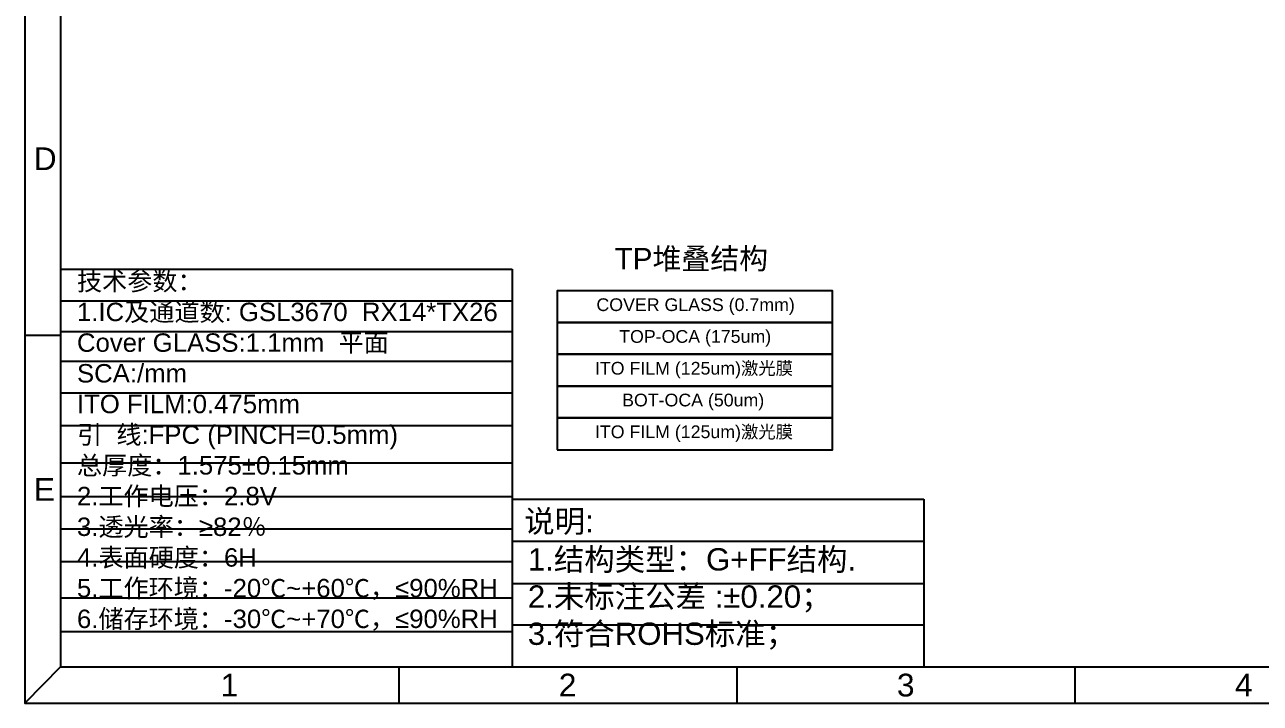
# Model space of a CAD drawing. Header units: millimetres. Extents: x 20905 to 43117, y -15595 to -5301.
# Drawn here: x 20905.5 to 21383.3, y -15421.9 to -15159.5 of the extents above; entities that cross this region are included whole.
import ezdxf

# ---------------------------------------------------------------- set-up
doc = ezdxf.new("R2010")
doc.units = ezdxf.units.MM
doc.header["$LTSCALE"] = 0.2
doc.layers.add('DIM', color=4, linetype='Continuous')
doc.layers.add('图形外框', color=7, linetype='Continuous')
doc.styles.add('宋体', font='arial.ttf')

msp = doc.modelspace()

# ---------------------------------------------------------------- linework, layer by layer
at = {"layer": '图形外框', "color": 0}
for p, q in [((21093.9151, -15342.9637), (21253.141, -15342.9637)), ((21253.141, -15342.9637), (21253.141, -15407.844)), ((21093.9151, -15359.2765), (21253.141, -15359.2765)), ((21093.9151, -15375.5892), (21253.141, -15375.5892)), ((21093.9151, -15391.5312), (21253.141, -15391.5312))]:
    msp.add_line(p, q, dxfattribs=at)
at = {"layer": '图形外框'}
for points in [[(20905.4791, -14753.119), (20905.4791, -15421.9241), (21879.7395, -15421.9241), (21879.7395, -14753.119)], [(20919.3459, -14767.1991), (20919.3459, -15407.844), (21865.8727, -15407.844), (21865.8727, -14767.1991)]]:
    msp.add_lwpolyline(points, close=True, dxfattribs=at)
at = {"layer": '图形外框', "color": 0}
for points in [[(20919.3459, -15254.0123), (21093.9151, -15254.0123)], [(21093.9151, -15254.0123), (21093.9151, -15407.844)], [(20919.3459, -15266.2466), (21093.9151, -15266.2466)], [(20919.3459, -15278.1102), (21093.9151, -15278.1102)], [(20919.3459, -15289.6031), (21093.9151, -15289.6031)], [(20919.3459, -15301.8374), (21093.9151, -15301.8374)], [(20919.3459, -15314.4425), (21093.9151, -15314.4425)], [(20919.3459, -15328.9012), (21093.9151, -15328.9012)], [(20919.3459, -15341.877), (21093.9151, -15341.877)], [(20919.3459, -15354.4821), (21093.9151, -15354.4821)], [(20919.3459, -15367.0872), (21093.9151, -15367.0872)], [(20919.3459, -15381.1752), (21093.9151, -15381.1752)], [(20919.3459, -15394.151), (21093.9151, -15394.151)]]:
    msp.add_lwpolyline(points, dxfattribs=at)
for points in [[(21111.3293, -15274.6545), (21217.8626, -15274.6545), (21217.8626, -15262.3622), (21111.3293, -15262.3622)], [(21111.3293, -15286.9468), (21217.8626, -15286.9468), (21217.8626, -15274.6545), (21111.3293, -15274.6545)], [(21111.3293, -15299.2391), (21217.8626, -15299.2391), (21217.8626, -15286.9468), (21111.3293, -15286.9468)], [(21111.3293, -15311.5314), (21217.8626, -15311.5314), (21217.8626, -15299.2391), (21111.3293, -15299.2391)], [(21111.3293, -15323.8237), (21217.8626, -15323.8237), (21217.8626, -15311.5314), (21111.3293, -15311.5314)]]:
    msp.add_lwpolyline(points, close=True, dxfattribs=at)
at = {"layer": '图形外框'}
for points in [[(20919.3459, -15279.715), (20905.4791, -15279.715)], [(20919.3459, -15407.844), (20905.4791, -15421.9241)], [(21050.0897, -15407.844), (21050.0897, -15421.9241)], [(21180.8336, -15407.844), (21180.8336, -15421.9241)], [(21311.5774, -15407.844), (21311.5774, -15421.9241)]]:
    msp.add_lwpolyline(points, dxfattribs=at)

# ---------------------------------------------------------------- texts
at = {"layer": 'DIM', "insert": (21133.6029, -15245.8212), "char_height": 8.194867, "width": 71.286298, "attachment_point": 1, "style": '宋体'}
msp.add_mtext('TP{\\fSimHei|b0|i0|c134|p49;堆叠结构}', dxfattribs=at)
at = {"layer": '图形外框', "style": '宋体'}
for s, height, p in [('D', 8.8001, (20908.9458, -15215.6927)), ('E', 8.8001, (20908.9458, -15343.6035)), ('说明:', 8.62939, (21098.6098, -15355.8211)), ('1', 8.8001, (20981.2511, -15419.2841)), ('2', 8.8001, (21111.9949, -15419.2841)), ('3', 8.8001, (21242.7388, -15419.2841)), ('4', 8.8001, (21373.4826, -15419.2841))]:
    msp.add_text(s, height=height, dxfattribs=at).set_placement(p)
at = {"layer": '图形外框', "color": 7, "insert": (20925.6861, -15255.1067), "char_height": 7.1213568, "width": 602.478396, "attachment_point": 1, "style": '宋体'}
msp.add_mtext('{\\fSimSun|b0|i0|c134|p54;技术参数\\fSimHei|b0|i0|c134|p49;：}\\P{\\C0;1.IC\\fSimHei|b0|i0|c134|p49;及通道数\\fArial|b0|i0|c0|p34;: GSL3670  RX14*TX26  \\PCover GLASS:1.1mm  \\fSimHei|b0|i0|c134|p49;平面\\fArial|b0|i0|c0|p34;\\PSCA:/mm\\PITO \\C256;FILM\\C0;:0.475mm\\P\\fSimHei|b0|i0|c134|p49;引\\fArial|b0|i0|c0|p34;  \\fSimHei|b0|i0|c134|p49;线\\fArial|b0|i0|c0|p34;:FPC (PINCH=0.5mm)\\P\\fSimHei|b0|i0|c134|p49;总厚度：\\fArial|b0|i0|c0|p34;1.575%%P0.15mm\\P2.\\fSimHei|b0|i0|c134|p49;工作电压：\\fArial|b0|i0|c0|p34;2.8V\\P3.\\fSimHei|b0|i0|c134|p49;透光率：\\fArial|b0|i0|c0|p34;≥82\\fSimHei|b0|i0|c134|p49;％\\fArial|b0|i0|c0|p34;\\P4.\\fSimHei|b0|i0|c134|p49;表面硬度：\\fArial|b0|i0|c0|p34;6H\\P5.\\fSimHei|b0|i0|c134|p49;工作环境：\\fArial|b0|i0|c0|p34;-20\\fSimHei|b0|i0|c0|p49;℃\\fArial|b0|i0|c0|p34;~+60\\fSimHei|b0|i0|c0|p49;℃\\fSimHei|b0|i0|c134|p49;，\\fArial|b0|i0|c0|p34;≤90%RH\\P6.\\fSimHei|b0|i0|c134|p49;储存环境：\\fArial|b0|i0|c0|p34;-30\\fSimHei|b0|i0|c0|p49;℃\\fArial|b0|i0|c0|p34;~+70\\fSimHei|b0|i0|c0|p49;℃\\fSimHei|b0|i0|c134|p49;，\\fArial|b0|i0|c0|p34;≤90%RH}', dxfattribs=at)
at = {"layer": '图形外框', "color": 6, "insert": (21126.5596, -15265.2868), "char_height": 4.91692, "width": 80.690854, "attachment_point": 1, "style": '宋体'}
msp.add_mtext('COVER GLASS (0.7mm)', dxfattribs=at)
at = {"layer": '图形外框', "color": 1, "char_height": 4.91692, "width": 68.371259, "attachment_point": 1, "style": '宋体'}
for s, insert in [('TOP-OCA (175um)', (21135.3586, -15277.5791)), ('BOT-OCA (50um)', (21136.4929, -15302.1637))]:
    msp.add_mtext(s, dxfattribs=dict(at, insert=insert))
at = {"layer": '图形外框', "attachment_point": 1, "style": '宋体'}
for s, insert, char_height, width in [(' ITO FILM (125um){\\fSimHei|b0|i0|c134|p49;激光膜}', (21124.0748, -15289.8714), 4.91692, 80.735944), (' ITO FILM (125um){\\fSimHei|b0|i0|c134|p49;激光膜}', (21124.0748, -15314.456), 4.91692, 80.735944), ('1.{\\fSimHei|b0|i0|c134|p49;结构类型：\\fArial|b0|i0|c0|p34;\\C0;G+FF\\fSimSun|b0|i0|c134|p34;\\C256;结构}.\\P2.{\\fSimHei|b0|i0|c134|p49;未标注公差} :%%P0.20{\\fSimHei|b0|i0|c134|p49;；}\\P3.{\\fSimHei|b0|i0|c134|p49;符合}ROHS{\\fSimHei|b0|i0|c134|p49;标准；}', (21100.0391, -15361.9327), 8.629391, 425.231125)]:
    msp.add_mtext(s, dxfattribs=dict(at, insert=insert, char_height=char_height, width=width))

doc.saveas('drawing.dxf')
